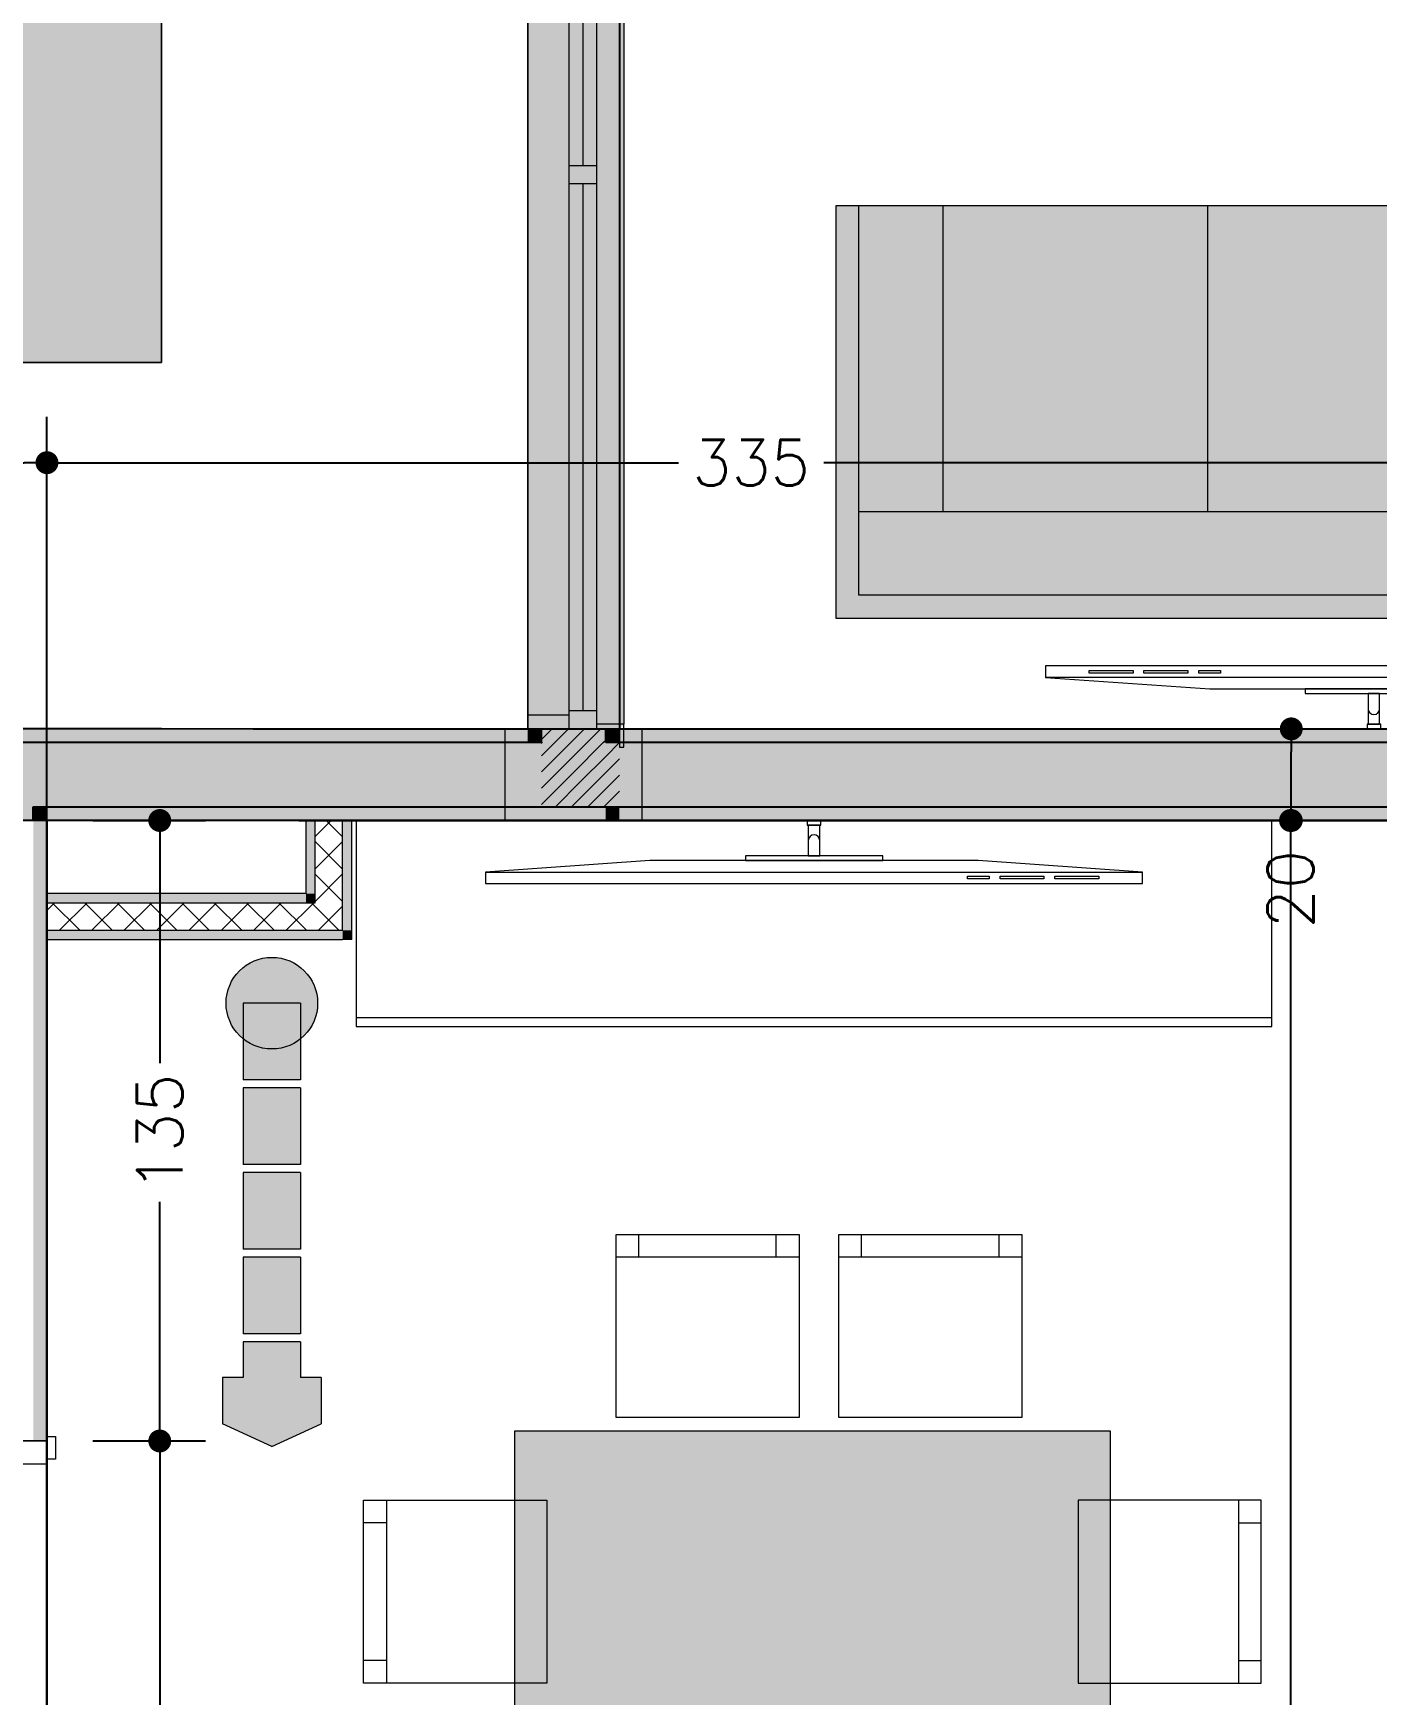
# Model space of a CAD drawing. Header units: metres. Extents: x -1783 to 21505, y -57 to 13660.
# Drawn here: x 11965.8 to 12259.2, y 11150.4 to 11513.1 of the extents above; entities that cross this region are included whole.
import ezdxf

# ---------------------------------------------------------------- set-up
doc = ezdxf.new("R2010")
doc.units = ezdxf.units.M
doc.header["$MEASUREMENT"] = 0
doc.linetypes.add('Dashed', pattern=[0.07, 0.045, -0.025])
for name, color, linetype, lineweight in [('Bombeiro', 1, 'Continuous', 0), ('Concreto moldado in loco_Pilares.IFC Model_Caneta_No__241', 7, 'Continuous', 13), ('Concreto moldado in loco_Pilares.IFC Model_Caneta_No__4', 7, 'Continuous', 20), ('Janelas Archicad_Caneta_No__10', 7, 'Continuous', 5), ('Janelas Archicad_Caneta_No__241', 7, 'Continuous', 13), ('LAJES.EST_Caneta_No__241', 7, 'Continuous', 13), ('MOBILIÁRIO_Caneta_No__96', 252, 'Continuous', 0), ('PAREDE CONSTRUIR_Caneta_No__241', 7, 'Continuous', 13), ('PAREDE CONSTRUIR_Caneta_No__3', 7, 'Continuous', 25), ('PAREDE CONSTRUIR_Caneta_No__83', 84, 'Continuous', 0), ('Portas Archicad_Caneta_No__241', 7, 'Continuous', 13), ('Portas Archicad_Caneta_No__96', 252, 'Continuous', 0), ('TERRENO.ARQ_Caneta_No__241', 7, 'Continuous', 13)]:
    doc.layers.add(name, color=color, linetype=linetype, lineweight=lineweight)
for name, color, linetype in [('colorida chamar atenção', 10, 'Continuous'), ('Concreto moldado in loco_Pilares.IFC Model', 7, 'Continuous'), ('cotas', 7, 'Continuous'), ('COTAS EXECUTIVO.EXEC', 7, 'Continuous'), ('Janelas Archicad', 7, 'Continuous'), ('MOBILIÁRIO', 7, 'Continuous'), ('PAREDE CONSTRUIR', 7, 'Continuous'), ('Portas Archicad', 7, 'Continuous'), ('TERRENO.ARQ', 7, 'Continuous')]:
    doc.layers.add(name, color=color, linetype=linetype)
for name, color, linetype, lineweight, true_color in [('Janelas Archicad_Caneta_No__9', 7, 'Continuous', 5, 0x020202), ('MOBILIÁRIO_Caneta_No__19', 7, 'Continuous', 0, 0xe9e9e9), ('Portas Archicad_Caneta_No__9', 7, 'Continuous', 5, 0x020202)]:
    doc.layers.add(name, color=color, linetype=linetype, lineweight=lineweight, true_color=true_color)
doc.styles.add('R80', font='romans.shx', dxfattribs={"height": 10})
doc.dimstyles.new('1-50', dxfattribs={"dimtxt": 10, "dimasz": 5, "dimexe": 10, "dimexo": 10, "dimgap": 3, "dimtad": 1, "dimdec": 1, "dimrnd": 1, "dimdsep": 46, "dimtxsty": 'R80', "dimblk": 'DOT', "dimcen": 0, "dimclrd": 252, "dimclre": 252, "dimclrt": 252, "dimadec": 0, "dimazin": 0, "dimtfac": 1, "dimtdec": 1, "dimtix": 1, "dimtmove": 2, "dimatfit": 3, "dimldrblk": 'DOT', "dimfxl": 1, "dimtolj": 1, "dimarcsym": 0})
pattern_1 = [(45, (18585.2446, 16071.2687), (-1.76776695, 1.76776695), [])]
pattern_2 = [(45, (18585.2446, 16071.2687), (-3.535534, 3.535534), []), (135, (18585.2446, 16071.2687), (3.535534, 3.535534), [])]

# ---------------------------------------------------------------- blocks, each defined once
blk = doc.blocks.new('_Dot')
at = {"color": 0, "linetype": 'ByBlock', "lineweight": -2}
blk.add_line((-0.5, 0), (-1, 0), dxfattribs=at)
at = {"color": 0, "linetype": 'ByBlock', "const_width": 0.5}
blk.add_lwpolyline([(-0.25, 0, 1), (0.25, 0, 1)], format="xyb", close=True, dxfattribs=at)
blk = doc.blocks.new('*D7141')
at = {"layer": 'COTAS EXECUTIVO.EXEC', "color": 252, "lineweight": -2, "transparency": 16777216}
for p, q in [((12023.84, 11341.25), (13000.52, 11341.25)), ((12990.52, 11336.25), (12990.52, 11272.65)), ((12990.52, 11206.26), (12990.52, 11242.37)), ((12801.34, 11201.26), (13000.52, 11201.26))]:
    blk.add_line(p, q, dxfattribs=at)
at = {"layer": 'COTAS EXECUTIVO.EXEC', "color": 252, "lineweight": -2, "transparency": 16777216, "xscale": 5, "yscale": 5, "zscale": 5}
for p, rotation in [((12990.52, 11341.25), 90), ((12990.52, 11201.26), 270)]:
    blk.add_blockref('_Dot', p, dxfattribs=dict(at, rotation=rotation))
at = {"layer": 'COTAS EXECUTIVO.EXEC', "color": 252, "transparency": 16777216, "insert": (12990.52, 11257.51), "char_height": 10, "attachment_point": 5, "rotation": 90, "style": 'R80'}
blk.add_mtext('\\A1;140', dxfattribs=at)
blk = doc.blocks.new('*D7142')
at = {"layer": 'COTAS EXECUTIVO.EXEC', "color": 252, "lineweight": -2, "transparency": 16777216}
for p, q in [((12013.84, 11361.25), (13000.69, 11361.25)), ((12990.69, 11346.25), (12990.69, 11356.25)), ((12023.84, 11341.25), (13000.69, 11341.25))]:
    blk.add_line(p, q, dxfattribs=at)
at = {"layer": 'COTAS EXECUTIVO.EXEC', "color": 252, "lineweight": -2, "transparency": 16777216, "xscale": 5, "yscale": 5, "zscale": 5}
for p, rotation in [((12990.69, 11361.25), 90), ((12990.69, 11341.25), 270)]:
    blk.add_blockref('_Dot', p, dxfattribs=dict(at, rotation=rotation))
at = {"layer": 'COTAS EXECUTIVO.EXEC', "color": 252, "transparency": 16777216, "insert": (12990.52, 11326.25), "char_height": 10, "attachment_point": 5, "rotation": 90, "style": 'R80'}
blk.add_mtext('\\A1;20', dxfattribs=at)
blk = doc.blocks.new('*D7143')
at = {"layer": 'COTAS EXECUTIVO.EXEC', "color": 252, "lineweight": -2, "transparency": 16777216}
for p, q in [((12826.36, 11841.25), (13000.52, 11841.25)), ((12990.52, 11836.25), (12990.52, 11603.36)), ((12990.52, 11366.25), (12990.52, 11571.65)), ((12013.84, 11361.25), (13000.52, 11361.25))]:
    blk.add_line(p, q, dxfattribs=at)
at = {"layer": 'COTAS EXECUTIVO.EXEC', "color": 252, "lineweight": -2, "transparency": 16777216, "xscale": 5, "yscale": 5, "zscale": 5}
for p, rotation in [((12990.52, 11841.25), 90), ((12990.52, 11361.25), 270)]:
    blk.add_blockref('_Dot', p, dxfattribs=dict(at, rotation=rotation))
at = {"layer": 'COTAS EXECUTIVO.EXEC', "color": 252, "transparency": 16777216, "insert": (12990.52, 11587.5), "char_height": 10, "attachment_point": 5, "rotation": 90, "style": 'R80'}
blk.add_mtext('\\A1;480', dxfattribs=at)
blk = doc.blocks.new('*D7153')
at = {"layer": 'COTAS EXECUTIVO.EXEC', "color": 252, "lineweight": -2, "transparency": 16777216}
for p, q in [((12023.84, 11341.25), (12655.4, 11341.25)), ((12645.4, 11336.25), (12645.4, 11286)), ((12645.4, 11206.26), (12645.4, 11255.71)), ((12781.34, 11201.26), (12635.4, 11201.26))]:
    blk.add_line(p, q, dxfattribs=at)
at = {"layer": 'COTAS EXECUTIVO.EXEC', "color": 252, "lineweight": -2, "transparency": 16777216, "xscale": 5, "yscale": 5, "zscale": 5}
for p, rotation in [((12645.4, 11341.25), 90), ((12645.4, 11201.26), 270)]:
    blk.add_blockref('_Dot', p, dxfattribs=dict(at, rotation=rotation))
at = {"layer": 'COTAS EXECUTIVO.EXEC', "color": 252, "transparency": 16777216, "insert": (12645.4, 11270.85), "char_height": 10, "attachment_point": 5, "rotation": 90, "style": 'R80'}
blk.add_mtext('\\A1;140', dxfattribs=at)
blk = doc.blocks.new('*D7190')
at = {"layer": 'COTAS EXECUTIVO.EXEC', "color": 252, "lineweight": -2, "transparency": 16777216}
for p, q in [((12003.84, 11341.25), (11880.68, 11341.25)), ((11890.68, 11336.25), (11890.68, 11005.6)), ((11890.68, 10671.21), (11890.68, 10974.37)), ((12441.34, 10666.21), (11880.68, 10666.21))]:
    blk.add_line(p, q, dxfattribs=at)
at = {"layer": 'COTAS EXECUTIVO.EXEC', "color": 252, "lineweight": -2, "transparency": 16777216, "xscale": 5, "yscale": 5, "zscale": 5}
for p, rotation in [((11890.68, 11341.25), 90), ((11890.68, 10666.21), 270)]:
    blk.add_blockref('_Dot', p, dxfattribs=dict(at, rotation=rotation))
at = {"layer": 'COTAS EXECUTIVO.EXEC', "color": 252, "transparency": 16777216, "insert": (11890.68, 10989.99), "char_height": 10, "attachment_point": 5, "rotation": 90, "style": 'R80'}
blk.add_mtext('\\A1;675', dxfattribs=at)
blk = doc.blocks.new('*D7191')
at = {"layer": 'COTAS EXECUTIVO.EXEC', "color": 252, "lineweight": -2, "transparency": 16777216}
for p, q in [((11993.84, 11361.25), (11880.85, 11361.25)), ((11890.85, 11346.25), (11890.85, 11356.25)), ((12003.84, 11341.25), (11880.85, 11341.25))]:
    blk.add_line(p, q, dxfattribs=at)
at = {"layer": 'COTAS EXECUTIVO.EXEC', "color": 252, "lineweight": -2, "transparency": 16777216, "xscale": 5, "yscale": 5, "zscale": 5}
for p, rotation in [((11890.85, 11361.25), 90), ((11890.85, 11341.25), 270)]:
    blk.add_blockref('_Dot', p, dxfattribs=dict(at, rotation=rotation))
at = {"layer": 'COTAS EXECUTIVO.EXEC', "color": 252, "transparency": 16777216, "insert": (11890.68, 11326.25), "char_height": 10, "attachment_point": 5, "rotation": 90, "style": 'R80'}
blk.add_mtext('\\A1;20', dxfattribs=at)
blk = doc.blocks.new('*D7192')
at = {"layer": 'COTAS EXECUTIVO.EXEC', "color": 252, "lineweight": -2, "transparency": 16777216}
for p, q in [((12806.36, 11841.25), (11880.68, 11841.25)), ((11890.68, 11836.25), (11890.68, 11603.36)), ((11890.68, 11366.25), (11890.68, 11571.65)), ((11993.84, 11361.25), (11880.68, 11361.25))]:
    blk.add_line(p, q, dxfattribs=at)
at = {"layer": 'COTAS EXECUTIVO.EXEC', "color": 252, "lineweight": -2, "transparency": 16777216, "xscale": 5, "yscale": 5, "zscale": 5}
for p, rotation in [((11890.68, 11841.25), 90), ((11890.68, 11361.25), 270)]:
    blk.add_blockref('_Dot', p, dxfattribs=dict(at, rotation=rotation))
at = {"layer": 'COTAS EXECUTIVO.EXEC', "color": 252, "transparency": 16777216, "insert": (11890.68, 11587.5), "char_height": 10, "attachment_point": 5, "rotation": 90, "style": 'R80'}
blk.add_mtext('\\A1;480', dxfattribs=at)
blk = doc.blocks.new('*D7202')
at = {"layer": 'COTAS EXECUTIVO.EXEC', "color": 252, "lineweight": -2, "transparency": 16777216}
for p, q in [((12023.84, 11341.25), (12250.38, 11341.25)), ((12240.38, 11336.25), (12240.38, 11090.84)), ((12240.38, 10841.21), (12240.38, 11059.13)), ((12598.84, 10836.21), (12230.38, 10836.21))]:
    blk.add_line(p, q, dxfattribs=at)
at = {"layer": 'COTAS EXECUTIVO.EXEC', "color": 252, "lineweight": -2, "transparency": 16777216, "xscale": 5, "yscale": 5, "zscale": 5}
for p, rotation in [((12240.38, 11341.25), 90), ((12240.38, 10836.21), 270)]:
    blk.add_blockref('_Dot', p, dxfattribs=dict(at, rotation=rotation))
at = {"layer": 'COTAS EXECUTIVO.EXEC', "color": 252, "transparency": 16777216, "insert": (12240.38, 11074.99), "char_height": 10, "attachment_point": 5, "rotation": 90, "style": 'R80'}
blk.add_mtext('\\A1;505', dxfattribs=at)
blk = doc.blocks.new('*D7203')
at = {"layer": 'COTAS EXECUTIVO.EXEC', "color": 252, "lineweight": -2, "transparency": 16777216}
for p, q in [((12013.84, 11361.25), (12250.55, 11361.25)), ((12240.55, 11346.25), (12240.55, 11356.25)), ((12023.84, 11341.25), (12250.55, 11341.25))]:
    blk.add_line(p, q, dxfattribs=at)
at = {"layer": 'COTAS EXECUTIVO.EXEC', "color": 252, "lineweight": -2, "transparency": 16777216, "xscale": 5, "yscale": 5, "zscale": 5}
for p, rotation in [((12240.55, 11361.25), 90), ((12240.55, 11341.25), 270)]:
    blk.add_blockref('_Dot', p, dxfattribs=dict(at, rotation=rotation))
at = {"layer": 'COTAS EXECUTIVO.EXEC', "color": 252, "transparency": 16777216, "insert": (12240.38, 11326.25), "char_height": 10, "attachment_point": 5, "rotation": 90, "style": 'R80'}
blk.add_mtext('\\A1;20', dxfattribs=at)
blk = doc.blocks.new('*D7293')
at = {"layer": 'COTAS EXECUTIVO.EXEC', "color": 252, "lineweight": -2, "transparency": 16777216}
for p, q in [((11948.84, 10710.9), (11948.84, 11429.36)), ((11968.84, 10710.9), (11968.84, 11429.36)), ((11953.84, 11419.36), (11963.84, 11419.36))]:
    blk.add_line(p, q, dxfattribs=at)
at = {"layer": 'COTAS EXECUTIVO.EXEC', "color": 252, "lineweight": -2, "transparency": 16777216, "xscale": 5, "yscale": 5, "zscale": 5, "rotation": 180}
blk.add_blockref('_Dot', (11948.84, 11419.36), dxfattribs=at)
at = {"layer": 'COTAS EXECUTIVO.EXEC', "color": 252, "lineweight": -2, "transparency": 16777216, "xscale": 5, "yscale": 5, "zscale": 5}
blk.add_blockref('_Dot', (11968.84, 11419.36), dxfattribs=at)
at = {"layer": 'COTAS EXECUTIVO.EXEC', "color": 252, "transparency": 16777216, "insert": (11931.12, 11419.36), "char_height": 10, "attachment_point": 5, "style": 'R80'}
blk.add_mtext('\\A1;20', dxfattribs=at)
blk = doc.blocks.new('*D7294')
at = {"layer": 'COTAS EXECUTIVO.EXEC', "color": 252, "lineweight": -2, "transparency": 16777216}
for p, q in [((11968.84, 10710.9), (11968.84, 11429.36)), ((12303.84, 11098.73), (12303.84, 11429.36)), ((11973.84, 11419.36), (12106.74, 11419.36)), ((12298.84, 11419.36), (12138.45, 11419.36))]:
    blk.add_line(p, q, dxfattribs=at)
at = {"layer": 'COTAS EXECUTIVO.EXEC', "color": 252, "lineweight": -2, "transparency": 16777216, "xscale": 5, "yscale": 5, "zscale": 5, "rotation": 180}
blk.add_blockref('_Dot', (11968.84, 11419.36), dxfattribs=at)
at = {"layer": 'COTAS EXECUTIVO.EXEC', "color": 252, "lineweight": -2, "transparency": 16777216, "xscale": 5, "yscale": 5, "zscale": 5}
blk.add_blockref('_Dot', (12303.84, 11419.36), dxfattribs=at)
at = {"layer": 'COTAS EXECUTIVO.EXEC', "color": 252, "transparency": 16777216, "insert": (12122.6, 11419.36), "char_height": 10, "attachment_point": 5, "style": 'R80'}
blk.add_mtext('\\A1;335', dxfattribs=at)
blk = doc.blocks.new('*D7470')
at = {"layer": 'COTAS EXECUTIVO.EXEC', "color": 252, "lineweight": -2, "transparency": 16777216}
for p, q in [((11978.84, 11205.8), (12003.47, 11205.8)), ((11993.47, 11200.8), (11993.47, 11021.26)), ((11993.47, 10810.8), (11993.47, 10989.54)), ((11978.84, 10805.8), (12003.47, 10805.8))]:
    blk.add_line(p, q, dxfattribs=at)
at = {"layer": 'COTAS EXECUTIVO.EXEC', "color": 252, "lineweight": -2, "transparency": 16777216, "xscale": 5, "yscale": 5, "zscale": 5}
for p, rotation in [((11993.47, 11205.8), 90), ((11993.47, 10805.8), 270)]:
    blk.add_blockref('_Dot', p, dxfattribs=dict(at, rotation=rotation))
at = {"layer": 'COTAS EXECUTIVO.EXEC', "color": 252, "transparency": 16777216, "insert": (11993.47, 11005.4), "char_height": 10, "attachment_point": 5, "rotation": 90, "style": 'R80'}
blk.add_mtext('\\A1;400', dxfattribs=at)
blk = doc.blocks.new('*D7471')
at = {"layer": 'COTAS EXECUTIVO.EXEC', "color": 252, "lineweight": -2, "transparency": 16777216}
for p, q in [((11978.84, 11341.25), (12003.47, 11341.25)), ((11993.47, 11336.25), (11993.47, 11288.27)), ((11993.47, 11210.8), (11993.47, 11257.98)), ((11978.84, 11205.8), (12003.47, 11205.8))]:
    blk.add_line(p, q, dxfattribs=at)
at = {"layer": 'COTAS EXECUTIVO.EXEC', "color": 252, "lineweight": -2, "transparency": 16777216, "xscale": 5, "yscale": 5, "zscale": 5}
for p, rotation in [((11993.47, 11341.25), 90), ((11993.47, 11205.8), 270)]:
    blk.add_blockref('_Dot', p, dxfattribs=dict(at, rotation=rotation))
at = {"layer": 'COTAS EXECUTIVO.EXEC', "color": 252, "transparency": 16777216, "insert": (11993.47, 11273.13), "char_height": 10, "attachment_point": 5, "rotation": 90, "style": 'R80'}
blk.add_mtext('\\A1;135', dxfattribs=at)
blk = doc.blocks.new('Sliding Door 26_3')
at = {"layer": 'Portas Archicad_Caneta_No__241', "color": 7, "linetype": 'Continuous', "lineweight": 13}
for p, q in [((2, -0.03), (2, -0.17)), ((2, -0.03), (2, -0.17)), ((2, -0.17), (2, -0.2)), ((2, -0.17), (2, -0.2)), ((2, -0.2), (2.01, -0.2)), ((2, -0.2), (2.01, -0.2))]:
    blk.add_line(p, q, dxfattribs=at)
at = {"layer": 'Portas Archicad_Caneta_No__9', "color": 18, "linetype": 'Continuous', "lineweight": 5, "true_color": 0x020202}
for p, q in [((1.95, 0), (1.95, -0.2)), ((2, -0.2), (2, 0)), ((1.95, -0.2), (2, -0.2)), ((1.96, -0.2), (2.01, -0.2)), ((1.96, -0.219), (1.96, -0.2)), ((2.01, -0.2), (2.01, -0.219)), ((2.01, -0.219), (1.96, -0.219))]:
    blk.add_line(p, q, dxfattribs=at)
at = {"layer": 'Portas Archicad_Caneta_No__96', "color": 252, "linetype": 'Continuous', "lineweight": 0}
blk.add_line((-2, -0.2), (2, -0.2), dxfattribs=at)
blk = doc.blocks.new('Horizontal Multi-Sash Window 26_6')
at = {"layer": 'Janelas Archicad', "linetype": 'Continuous', "lineweight": 0, "true_color": 0xffffff}
for points in [[(-2.4, 0), (2.4, 0), (2.4, 0.05), (2.39, 0.06), (-2.39, 0.06), (-2.4, 0.05)], [(0.02, 0), (0.02, -0.06), (1.17, -0.06), (1.17, 0)], [(1.19, -0.06), (1.19, 0), (1.17, 0), (1.17, -0.06)], [(1.19, 0), (1.19, -0.06), (1.21, -0.06), (1.21, 0)], [(1.21, 0), (1.21, -0.06), (2.36, -0.06), (2.36, 0)], [(2.4, -0.06), (2.4, 0), (2.36, 0), (2.36, -0.06)]]:
    blk.add_hatch(color=7, dxfattribs=at).paths.add_polyline_path(points)
at = {"layer": 'Janelas Archicad_Caneta_No__10', "color": 7, "linetype": 'Continuous', "lineweight": 5}
for p, q in [((2.44, 0.06), (2.39, 0.06)), ((2.39, 0.06), (2.39, 0.05)), ((2.4, 0.05), (2.39, 0.05)), ((2.39, 0.05), (2.39, 0)), ((2.39, 0.05), (2.44, 0.05)), ((2.4, 0), (2.4, 0.05)), ((2.44, 0.05), (2.44, 0.06)), ((2.39, 0), (2.4, 0))]:
    blk.add_line(p, q, dxfattribs=at)
at = {"layer": 'Janelas Archicad_Caneta_No__241', "color": 7, "linetype": 'Continuous', "lineweight": 13}
for p, q in [((2.4, 0.02), (2.4, 0.05)), ((2.4, 0.05), (2.44, 0.05)), ((2.4, 0), (2.4, 0.02)), ((2.4, -0.06), (2.4, 0)), ((2.37, -0.06), (2.37, -0.15)), ((2.4, -0.15), (2.37, -0.15))]:
    blk.add_line(p, q, dxfattribs=at)
at = {"layer": 'Janelas Archicad_Caneta_No__9', "color": 18, "linetype": 'Dashed', "lineweight": 5, "true_color": 0x020202}
blk.add_line((-2.4, 0.05), (2.4, 0.05), dxfattribs=at)
at = {"layer": 'Janelas Archicad_Caneta_No__9', "color": 18, "linetype": 'Continuous', "lineweight": 5, "true_color": 0x020202}
for p, q in [((-2.39, 0.06), (2.39, 0.06)), ((0.02, 0), (1.17, 0)), ((1.17, -0.06), (1.17, 0)), ((1.17, 0), (1.19, 0)), ((1.19, 0), (1.21, 0)), ((1.21, 0), (1.21, -0.06)), ((1.21, 0), (2.36, 0)), ((2.36, -0.06), (2.36, 0)), ((2.36, 0), (2.4, 0)), ((0.02, -0.03), (1.17, -0.03)), ((1.21, -0.03), (2.36, -0.03)), ((1.17, -0.06), (0.02, -0.06)), ((1.19, -0.06), (1.17, -0.06)), ((1.21, -0.06), (1.19, -0.06)), ((2.36, -0.06), (1.21, -0.06)), ((2.4, -0.06), (2.36, -0.06)), ((-2.37, -0.15), (2.37, -0.15))]:
    blk.add_line(p, q, dxfattribs=at)
blk = doc.blocks.new('Sideboard 26[23]_6', base_point=(-65.489, -47.7502))
at = {"layer": 'MOBILIÁRIO_Caneta_No__96', "color": 252, "linetype": 'Continuous', "lineweight": 0}
blk.add_line((-65.489, -47.7302), (-63.489, -47.7302), dxfattribs=at)
at = {"layer": 'MOBILIÁRIO_Caneta_No__96', "color": 252, "linetype": 'Continuous', "lineweight": 0, "flags": 128}
blk.add_lwpolyline([(-65.489, -47.7502), (-63.489, -47.7502), (-63.489, -47.3002), (-65.489, -47.3002)], close=True, dxfattribs=at)
blk = doc.blocks.new('Chair 02 26[31]_6', base_point=(-63.9125, -48.7837))
at = {"layer": 'MOBILIÁRIO_Caneta_No__96', "color": 252, "linetype": 'Continuous', "lineweight": 13}
for p, q in [((-63.5625, -48.7837), (-63.5625, -49.1837)), ((-63.5625, -48.8337), (-63.5125, -48.8337)), ((-63.5625, -49.1337), (-63.5125, -49.1337))]:
    blk.add_line(p, q, dxfattribs=at)
at = {"layer": 'MOBILIÁRIO_Caneta_No__96', "color": 252, "linetype": 'Continuous', "lineweight": 13, "flags": 128}
blk.add_lwpolyline([(-63.9125, -48.7837), (-63.9125, -49.1837), (-63.5125, -49.1837), (-63.5125, -48.7837)], close=True, dxfattribs=at)
blk = doc.blocks.new('Chair 02 26[37]_6', base_point=(-65.0727, -48.7837))
at = {"layer": 'MOBILIÁRIO_Caneta_No__96', "color": 252, "linetype": 'Continuous', "lineweight": 13}
for p, q in [((-65.4227, -48.7837), (-65.4227, -49.1837)), ((-65.4227, -48.8337), (-65.4727, -48.8337)), ((-65.4227, -49.1337), (-65.4727, -49.1337))]:
    blk.add_line(p, q, dxfattribs=at)
at = {"layer": 'MOBILIÁRIO_Caneta_No__96', "color": 252, "linetype": 'Continuous', "lineweight": 13, "flags": 128}
blk.add_lwpolyline([(-65.0727, -48.7837), (-65.0727, -49.1837), (-65.4727, -49.1837), (-65.4727, -48.7837)], close=True, dxfattribs=at)
blk = doc.blocks.new('Chair 02 26[38]_6', base_point=(-64.5214, -48.6037))
at = {"layer": 'MOBILIÁRIO_Caneta_No__96', "color": 252, "linetype": 'Continuous', "lineweight": 13}
for p, q in [((-64.8714, -48.2537), (-64.8714, -48.2037)), ((-64.5714, -48.2537), (-64.5714, -48.2037)), ((-64.5214, -48.2537), (-64.9214, -48.2537))]:
    blk.add_line(p, q, dxfattribs=at)
at = {"layer": 'MOBILIÁRIO_Caneta_No__96', "color": 252, "linetype": 'Continuous', "lineweight": 13, "flags": 128}
blk.add_lwpolyline([(-64.5214, -48.6037), (-64.9214, -48.6037), (-64.9214, -48.2037), (-64.5214, -48.2037)], close=True, dxfattribs=at)
blk = doc.blocks.new('Chair 02 26[39]_6', base_point=(-64.0351, -48.6037))
at = {"layer": 'MOBILIÁRIO_Caneta_No__96', "color": 252, "linetype": 'Continuous', "lineweight": 13}
for p, q in [((-64.3851, -48.2537), (-64.3851, -48.2037)), ((-64.0851, -48.2537), (-64.0851, -48.2037)), ((-64.0351, -48.2537), (-64.4351, -48.2537))]:
    blk.add_line(p, q, dxfattribs=at)
at = {"layer": 'MOBILIÁRIO_Caneta_No__96', "color": 252, "linetype": 'Continuous', "lineweight": 13, "flags": 128}
blk.add_lwpolyline([(-64.0351, -48.6037), (-64.4351, -48.6037), (-64.4351, -48.2037), (-64.0351, -48.2037)], close=True, dxfattribs=at)
blk = doc.blocks.new('Flat Panel TV 26[68]_6', base_point=(-62.5493, -46.9627))
at = {"layer": 'MOBILIÁRIO_Caneta_No__96', "color": 252, "linetype": 'Continuous', "lineweight": 0}
for p, q in [((-62.5493, -46.9877), (-63.9838, -46.9877)), ((-63.8881, -46.9727), (-63.7925, -46.9727)), ((-63.8881, -46.9789), (-63.8881, -46.9727)), ((-63.7925, -46.9789), (-63.8881, -46.9789)), ((-63.7925, -46.9727), (-63.7925, -46.9789)), ((-63.7686, -46.9727), (-63.673, -46.9727)), ((-63.7686, -46.9789), (-63.7686, -46.9727)), ((-63.673, -46.9789), (-63.7686, -46.9789)), ((-63.673, -46.9727), (-63.673, -46.9789)), ((-63.6491, -46.9727), (-63.6012, -46.9727)), ((-63.6491, -46.9789), (-63.6491, -46.9727)), ((-63.6012, -46.9789), (-63.6491, -46.9789)), ((-63.6012, -46.9727), (-63.6012, -46.9789))]:
    blk.add_line(p, q, dxfattribs=at)
at = {"layer": 'MOBILIÁRIO_Caneta_No__96', "color": 252, "linetype": 'Continuous', "lineweight": 0, "flags": 128}
for points in [[(-62.5493, -46.9627), (-63.9838, -46.9627), (-63.9838, -46.9877), (-63.6251, -47.0127), (-62.9079, -47.0127), (-62.5493, -46.9877)], [(-63.1165, -47.0127), (-63.4165, -47.0127), (-63.4165, -47.0227), (-63.1165, -47.0227)], [(-63.254, -47.0227), (-63.279, -47.0227), (-63.279, -47.0902), (-63.254, -47.0902)], [(-63.2515, -47.0902), (-63.2815, -47.0902), (-63.2815, -47.1002), (-63.2515, -47.1002)]]:
    blk.add_lwpolyline(points, close=True, dxfattribs=at)
at = {"layer": 'MOBILIÁRIO_Caneta_No__96', "color": 252, "linetype": 'Continuous', "lineweight": 0}
blk.add_arc((-63.2665, -47.0564), 0.0125, 179.9983, 359.9983, dxfattribs=at)
blk = doc.blocks.new('Dining Table Rectangle 24[89]_6', base_point=(-64.4926, -50.1323))
at = {"layer": 'MOBILIÁRIO_Caneta_No__19', "linetype": 'Continuous', "lineweight": 0, "true_color": 0xe9e9e9}
blk.add_hatch(color=254, dxfattribs=at).paths.add_polyline_path([(-65.1426, -51.6323), (-63.8426, -51.6323), (-63.8426, -48.6323), (-65.1426, -48.6323)])
at = {"layer": 'MOBILIÁRIO_Caneta_No__96', "color": 252, "linetype": 'Continuous', "lineweight": 0, "flags": 128}
blk.add_lwpolyline([(-65.1426, -51.6323), (-65.1426, -48.6323), (-63.8426, -48.6323), (-63.8426, -51.6323)], close=True, dxfattribs=at)
blk = doc.blocks.new('Sofa 04 12[92]_6', base_point=(-62.2412, -45.9583))
at = {"layer": 'MOBILIÁRIO_Caneta_No__19', "linetype": 'Continuous', "lineweight": 0, "true_color": 0xe9e9e9}
blk.add_hatch(color=254, dxfattribs=at).paths.add_polyline_path([(-62.2412, -45.9583), (-64.4412, -45.9583), (-64.4412, -46.8583), (-62.2412, -46.8583)])
at = {"layer": 'MOBILIÁRIO_Caneta_No__96', "color": 252, "linetype": 'Continuous', "lineweight": 0}
for p, q in [((-62.2412, -45.9583), (-64.4412, -45.9583)), ((-64.4412, -45.9583), (-64.4412, -46.8583)), ((-64.3912, -46.8083), (-64.3912, -45.9583)), ((-64.2079, -45.9583), (-64.2079, -46.6264)), ((-63.6301, -45.9583), (-63.6301, -46.6264)), ((-63.0523, -45.9583), (-63.0523, -46.6264)), ((-62.4745, -45.9583), (-62.4745, -46.6264)), ((-62.2912, -45.9583), (-62.2912, -46.8083)), ((-62.2412, -46.8583), (-62.2412, -45.9583)), ((-62.2912, -46.6264), (-64.3912, -46.6264)), ((-62.2912, -46.8083), (-64.3912, -46.8083)), ((-64.4412, -46.8583), (-62.2412, -46.8583))]:
    blk.add_line(p, q, dxfattribs=at)
blk = doc.blocks.new('Flat Panel TV 26[94]_6', base_point=(-65.2063, -47.4377))
at = {"layer": 'MOBILIÁRIO_Caneta_No__96', "color": 252, "linetype": 'Continuous', "lineweight": 0}
for p, q in [((-65.2063, -47.4127), (-63.7718, -47.4127)), ((-64.1543, -47.4277), (-64.1543, -47.4214)), ((-64.1543, -47.4214), (-64.1065, -47.4214)), ((-64.1065, -47.4277), (-64.1543, -47.4277)), ((-64.1065, -47.4214), (-64.1065, -47.4277)), ((-64.0826, -47.4277), (-64.0826, -47.4214)), ((-64.0826, -47.4214), (-63.987, -47.4214)), ((-63.987, -47.4277), (-64.0826, -47.4277)), ((-63.987, -47.4214), (-63.987, -47.4277)), ((-63.963, -47.4277), (-63.963, -47.4214)), ((-63.963, -47.4214), (-63.8674, -47.4215)), ((-63.8674, -47.4277), (-63.963, -47.4277)), ((-63.8674, -47.4215), (-63.8674, -47.4277))]:
    blk.add_line(p, q, dxfattribs=at)
at = {"layer": 'MOBILIÁRIO_Caneta_No__96', "color": 252, "linetype": 'Continuous', "lineweight": 0, "flags": 128}
for points in [[(-64.504, -47.3102), (-64.474, -47.3102), (-64.474, -47.3002), (-64.504, -47.3002)], [(-64.5015, -47.3777), (-64.4765, -47.3777), (-64.4765, -47.3102), (-64.5015, -47.3102)], [(-65.2063, -47.4377), (-63.7718, -47.4377), (-63.7718, -47.4127), (-64.1304, -47.3877), (-64.8477, -47.3877), (-65.2063, -47.4127)], [(-64.639, -47.3877), (-64.339, -47.3877), (-64.339, -47.3777), (-64.639, -47.3777)]]:
    blk.add_lwpolyline(points, close=True, dxfattribs=at)
at = {"layer": 'MOBILIÁRIO_Caneta_No__96', "color": 252, "linetype": 'Continuous', "lineweight": 0}
blk.add_arc((-64.489, -47.3439), 0.0125, 359.9983, 179.9983, dxfattribs=at)

msp = doc.modelspace()

# ---------------------------------------------------------------- hatches: boundary and pattern name
at = {"layer": 'Bombeiro'}
h = msp.add_hatch(color=256, dxfattribs=at)
h.dxf.hatch_style = 1
h.paths.add_polyline_path([(12017.952, 11311.375, 1), (12017.952, 11291.375, 1)])
h = msp.add_hatch(color=256, dxfattribs=at)
h.paths.add_polyline_path([(12011.687, 11227.464), (12011.687, 11219.655), (12007.18, 11219.655), (12007.18, 11209.576), (12017.952, 11204.587), (12028.725, 11209.576), (12028.725, 11219.655), (12024.218, 11219.655), (12024.218, 11227.464)])
h.paths.add_polyline_path([(12024.218, 11245.942), (12011.687, 11245.942), (12011.687, 11229.224), (12024.218, 11229.224)])
h.paths.add_polyline_path([(12011.687, 11264.419), (12011.687, 11247.702), (12024.218, 11247.702), (12024.218, 11264.419)])
h.paths.add_polyline_path([(12011.687, 11266.179), (12024.218, 11266.179), (12024.218, 11282.897), (12011.687, 11282.897)])
h.paths.add_polyline_path([(12011.687, 11284.657), (12024.218, 11284.657), (12024.218, 11301.375), (12011.687, 11301.375)])
at = {"layer": 'colorida chamar atenção'}
h = msp.add_hatch(color=256, dxfattribs=at)
h.dxf.hatch_style = 1
h.paths.add_polyline_path([(12076.844, 11361.251), (12076.844, 11358.251), (12090.844, 11358.251), (12090.844, 11361.251), (12088.844, 11361.251), (12082.844, 11361.251)])
h = msp.add_hatch(color=256, dxfattribs=at)
h.dxf.hatch_style = 1
h.paths.add_polyline_path([(11951.841, 11344.251), (11965.841, 11344.251), (11965.841, 11358.251), (11951.841, 11358.251)])
h = msp.add_hatch(color=256, dxfattribs=at)
h.dxf.hatch_style = 1
h.paths.add_polyline_path([(12076.844, 11358.251), (11965.841, 11358.251), (11965.841, 11344.251), (12076.844, 11344.251)])
h = msp.add_hatch(color=256, dxfattribs=at)
h.dxf.hatch_style = 1
h.paths.add_polyline_path([(12076.844, 11358.251), (12076.844, 11344.251), (12090.844, 11344.251)])
h = msp.add_hatch(color=256, dxfattribs=at)
h.dxf.hatch_style = 1
h.paths.add_polyline_path([(12090.844, 11358.251), (12076.844, 11358.251), (12090.844, 11344.251)])
h = msp.add_hatch(color=256, dxfattribs=at)
h.dxf.hatch_style = 1
h.paths.add_polyline_path([(12093.844, 11344.251), (12093.844, 11358.251), (12090.844, 11358.251), (12090.844, 11344.251)])
h = msp.add_hatch(color=256, dxfattribs=at)
h.dxf.hatch_style = 1
h.paths.add_polyline_path([(12093.844, 11358.251), (12093.844, 11344.251), (12366.341, 11344.251), (12366.341, 11346.251), (12366.341, 11352.251), (12366.341, 11358.251)])
h = msp.add_hatch(color=256, dxfattribs=at)
h.dxf.hatch_style = 1
h.paths.add_polyline_path([(11951.841, 11341.251), (11965.841, 11341.251), (11965.841, 11344.251), (11951.841, 11344.251)])
at = {"layer": 'Concreto moldado in loco_Pilares.IFC Model', "linetype": 'Continuous', "lineweight": 0, "true_color": 0x000000}
msp.add_hatch(color=18, dxfattribs=at).paths.add_polyline_path([(12068.845, 11361.249), (12068.845, 11341.249), (12098.845, 11341.249), (12098.845, 11361.249)])
at = {"layer": 'cotas'}
h = msp.add_hatch(color=7, dxfattribs=at)
h.dxf.hatch_style = 1
h.paths.add_polyline_path([(21504.961, 13659.963), (10304.961, 13659.963), (10304.961, 5739.963), (21504.961, 5739.963)])
h.paths.add_polyline_path([(10571.627, 13593.296), (21371.627, 13593.296), (21371.627, 5806.63), (10571.627, 5806.63)], flags=16)
at = {"layer": 'PAREDE CONSTRUIR', "linetype": 'Continuous', "lineweight": 0, "true_color": 0xffffff}
for points in [[(12073.844, 11364.251), (12082.844, 11364.251), (12082.844, 11838.251), (12073.844, 11838.251)], [(12073.844, 11364.251), (12073.844, 11361.251), (12076.844, 11361.251), (12082.844, 11361.251), (12082.844, 11364.251)], [(12073.844, 11361.251), (11933.841, 11361.251), (11933.841, 11358.251), (12073.844, 11358.251)], [(12076.844, 11361.251), (12073.844, 11361.251), (12076.844, 11358.251)], [(12073.844, 11361.251), (12073.844, 11358.251), (12076.844, 11358.251)], [(12093.844, 11358.251), (12093.844, 11361.251), (12090.844, 11361.251), (12090.844, 11358.251)], [(12093.844, 11358.251), (12366.341, 11358.251), (12366.341, 11361.251), (12093.844, 11361.251)], [(11965.841, 11341.251), (11968.841, 11341.251), (11968.841, 11344.251), (11965.841, 11344.251)], [(11968.841, 11341.251), (12090.844, 11341.251), (12090.844, 11344.251), (11968.841, 11344.251)], [(12090.844, 11344.251), (12090.844, 11341.251), (12093.844, 11341.251)], [(12093.844, 11344.251), (12090.844, 11344.251), (12093.844, 11341.251)], [(12093.844, 11341.251), (12366.341, 11341.251), (12366.341, 11344.251), (12093.844, 11344.251)], [(11965.841, 11341.251), (11965.841, 11205.802), (11968.841, 11205.802), (11968.841, 11341.251)], [(12027.385, 11325.303), (12027.385, 11341.251), (12025.385, 11341.251), (12025.385, 11325.303)], [(12035.385, 11317.303), (12035.385, 11341.251), (12033.385, 11341.251), (12033.385, 11317.303)], [(12025.385, 11325.303), (11968.841, 11325.303), (11968.841, 11323.303), (12025.385, 11323.303)], [(12025.385, 11323.303), (12027.385, 11323.303), (12025.385, 11325.303)], [(12025.385, 11325.303), (12027.385, 11323.303), (12027.385, 11325.303)], [(12033.385, 11317.303), (11968.841, 11317.303), (11968.841, 11315.303), (12033.385, 11315.303)], [(12033.385, 11317.303), (12033.385, 11315.303), (12035.385, 11315.303)], [(12033.385, 11317.303), (12035.385, 11315.303), (12035.385, 11317.303)]]:
    msp.add_hatch(color=7, dxfattribs=at).paths.add_polyline_path(points)
at = {"layer": 'PAREDE CONSTRUIR', "linetype": 'Continuous', "lineweight": 0, "true_color": 0x000000}
h = msp.add_hatch(dxfattribs=at)
h.set_pattern_fill('COMMON_BRICK_0006', color=18, scale=100, style=0, pattern_type=2)
h.set_pattern_definition(pattern_1)
h.paths.add_polyline_path([(12076.844, 11361.251), (12076.844, 11358.251), (12090.844, 11358.251), (12090.844, 11361.251), (12088.844, 11361.251), (12082.844, 11361.251)])
h = msp.add_hatch(dxfattribs=at)
h.set_pattern_fill('COMMON_BRICK_0006', color=18, scale=100, style=0, pattern_type=2)
h.set_pattern_definition(pattern_1)
h.paths.add_polyline_path([(12076.844, 11358.251), (12076.844, 11344.251), (12090.844, 11344.251)])
h = msp.add_hatch(dxfattribs=at)
h.set_pattern_fill('COMMON_BRICK_0006', color=18, scale=100, style=0, pattern_type=2)
h.set_pattern_definition(pattern_1)
h.paths.add_polyline_path([(12090.844, 11358.251), (12076.844, 11358.251), (12090.844, 11344.251)])
h = msp.add_hatch(dxfattribs=at)
h.set_pattern_fill('COMMON_BRICK_0006', color=18, scale=100, style=0, pattern_type=2)
h.set_pattern_definition(pattern_1)
h.paths.add_polyline_path([(12093.844, 11344.251), (12093.844, 11358.251), (12090.844, 11358.251), (12090.844, 11344.251)])
at = {"layer": 'PAREDE CONSTRUIR_Caneta_No__83', "linetype": 'Continuous', "lineweight": 0}
h = msp.add_hatch(dxfattribs=at)
h.set_pattern_fill('PLACOMUR_0006', color=84, scale=100, style=0, pattern_type=2)
h.set_pattern_definition(pattern_2)
h.paths.add_polyline_path([(12033.385, 11323.303), (12033.385, 11341.251), (12027.385, 11341.251), (12027.385, 11323.303)])
h = msp.add_hatch(dxfattribs=at)
h.set_pattern_fill('PLACOMUR_0006', color=84, scale=100, style=0, pattern_type=2)
h.set_pattern_definition(pattern_2)
h.paths.add_polyline_path([(12027.385, 11323.303), (11968.841, 11323.303), (11968.841, 11317.303), (12027.385, 11317.303)])
h = msp.add_hatch(dxfattribs=at)
h.set_pattern_fill('PLACOMUR_0006', color=84, scale=100, style=0, pattern_type=2)
h.set_pattern_definition(pattern_2)
h.paths.add_polyline_path([(12027.385, 11317.303), (12033.385, 11317.303), (12027.385, 11323.303)])
h = msp.add_hatch(dxfattribs=at)
h.set_pattern_fill('PLACOMUR_0006', color=84, scale=100, style=0, pattern_type=2)
h.set_pattern_definition(pattern_2)
h.paths.add_polyline_path([(12027.385, 11323.303), (12033.385, 11317.303), (12033.385, 11323.303)])
at = {"layer": 'TERRENO.ARQ', "linetype": 'Continuous', "lineweight": 0, "true_color": 0xc5d9be}
msp.add_hatch(color=9, dxfattribs=at).paths.add_polyline_path([(11703.841, 11531.251), (11703.841, 9891.212), (11703.841, 9561.112, 0.4142136), (11903.841, 9361.112), (12933.841, 9361.112), (12933.841, 9961.212), (11853.841, 9961.212), (11853.841, 11441.251), (11993.844, 11441.251), (11993.844, 11761.251), (11933.841, 11761.251, 0.4142136)])

# ---------------------------------------------------------------- linework, layer by layer
at = {"layer": 'Bombeiro'}
for p, q in [((12011.687, 11301.375), (12011.687, 11284.657)), ((12024.218, 11301.375), (12011.687, 11301.375)), ((12024.218, 11301.375), (12024.218, 11284.657)), ((12024.218, 11284.657), (12011.687, 11284.657)), ((12011.687, 11282.897), (12011.687, 11266.179)), ((12024.218, 11282.897), (12011.687, 11282.897)), ((12024.218, 11282.897), (12024.218, 11266.179)), ((12024.218, 11266.179), (12011.687, 11266.179)), ((12011.687, 11264.419), (12011.687, 11247.702)), ((12024.218, 11264.419), (12011.687, 11264.419)), ((12024.218, 11264.419), (12024.218, 11247.702)), ((12024.218, 11247.702), (12011.687, 11247.702)), ((12011.687, 11245.942), (12011.687, 11229.224)), ((12024.218, 11245.942), (12011.687, 11245.942)), ((12024.218, 11245.942), (12024.218, 11229.224)), ((12024.218, 11229.224), (12011.687, 11229.224)), ((12011.687, 11227.464), (12011.687, 11219.655)), ((12024.218, 11227.464), (12011.687, 11227.464)), ((12024.218, 11227.464), (12024.218, 11219.655)), ((12011.687, 11219.655), (12007.18, 11219.655)), ((12007.18, 11219.655), (12007.18, 11209.576)), ((12028.725, 11219.655), (12024.218, 11219.655)), ((12028.725, 11219.655), (12028.725, 11209.576)), ((12017.952, 11204.587), (12007.18, 11209.576)), ((12017.952, 11204.587), (12028.725, 11209.576))]:
    msp.add_line(p, q, dxfattribs=at)
msp.add_circle((12017.952, 11301.375), 10, dxfattribs=at)
at = {"layer": 'Concreto moldado in loco_Pilares.IFC Model_Caneta_No__241', "color": 7, "linetype": 'Continuous', "lineweight": 13, "flags": 128}
msp.add_lwpolyline([(12068.845, 11361.249), (12068.845, 11341.249), (12098.845, 11341.249), (12098.845, 11361.249)], close=True, dxfattribs=at)
at = {"layer": 'Concreto moldado in loco_Pilares.IFC Model_Caneta_No__4', "color": 7, "linetype": 'Continuous', "lineweight": 20, "flags": 128}
msp.add_lwpolyline([(12068.845, 11361.249), (12068.845, 11341.249), (12098.845, 11341.249), (12098.845, 11361.249)], close=True, dxfattribs=at)
at = {"layer": 'COTAS EXECUTIVO.EXEC', "flags": 128}
for points in [[(12933.841, 11841.251), (12093.844, 11841.251), (12093.844, 11361.251), (12933.841, 11361.251)], [(12303.841, 11341.251), (11968.841, 11341.251), (11968.841, 10666.212), (12303.841, 10666.212)]]:
    msp.add_lwpolyline(points, close=True, dxfattribs=at)
at = {"layer": 'LAJES.EST_Caneta_No__241', "color": 7, "linetype": 'Continuous', "lineweight": 13, "flags": 128}
for points in [[(13693.611, 10041.212), (12933.841, 10041.212), (11933.841, 10041.212), (11933.841, 11361.251), (12073.844, 11361.251), (12073.844, 11441.251), (12073.844, 11841.251), (11993.844, 11841.251)], [(12073.844, 11841.251), (12073.844, 11361.251)], [(12073.844, 11841.251), (12073.844, 11361.251)], [(12073.844, 11841.251), (12073.844, 11361.251)], [(11993.844, 11761.251), (11993.844, 11441.251), (11933.841, 11441.251)], [(12073.844, 11361.251), (11933.841, 11361.251), (11933.841, 10041.212), (12933.841, 10041.212), (14183.841, 10041.212), (14183.841, 10411.212)], [(12073.844, 11361.251), (11933.841, 11361.251), (11933.841, 10041.212), (12933.841, 10041.212), (14183.841, 10041.212), (14183.841, 10411.212)], [(12073.844, 11361.251), (11933.841, 11361.251), (11933.841, 10041.212), (12933.841, 10041.212), (14183.841, 10041.212), (14183.841, 10411.212)]]:
    msp.add_lwpolyline(points, dxfattribs=at)
at = {"layer": 'PAREDE CONSTRUIR_Caneta_No__241', "color": 7, "linetype": 'Continuous', "lineweight": 13}
for p, q in [((12082.844, 11364.251), (12073.844, 11364.251)), ((12073.844, 11361.251), (12073.844, 11364.251)), ((12082.844, 11361.251), (12082.844, 11364.251)), ((12082.844, 11361.251), (12088.844, 11361.251)), ((12088.844, 11361.251), (12090.844, 11361.251)), ((12090.844, 11361.251), (12093.844, 11361.251)), ((12093.844, 11361.251), (12093.844, 11357.251)), ((12027.385, 11325.303), (12027.385, 11341.251)), ((12033.385, 11323.303), (12033.385, 11341.251)), ((12027.385, 11323.303), (12027.385, 11325.303)), ((11968.841, 11323.303), (12025.385, 11323.303)), ((12025.385, 11323.303), (12027.385, 11323.303)), ((12025.385, 11323.303), (12027.385, 11323.303)), ((12033.385, 11317.303), (12033.385, 11323.303)), ((11968.841, 11317.303), (12027.385, 11317.303)), ((12027.385, 11317.303), (12033.385, 11317.303)), ((12027.385, 11317.303), (12033.385, 11317.303)), ((11951.841, 11205.802), (11965.841, 11205.802)), ((11965.841, 11205.802), (11968.841, 11205.802)), ((11968.841, 11205.802), (11968.841, 11206.802))]:
    msp.add_line(p, q, dxfattribs=at)
at = {"layer": 'PAREDE CONSTRUIR_Caneta_No__241', "color": 7, "linetype": 'Continuous', "lineweight": 13, "flags": 128}
for points in [[(12073.844, 11361.251), (11933.841, 11361.251)], [(12366.341, 11361.251), (12093.844, 11361.251)], [(11968.841, 11205.802), (11968.841, 11341.251)], [(11968.841, 11341.251), (12093.844, 11341.251)], [(12025.385, 11341.251), (12025.385, 11325.303)], [(12027.385, 11341.251), (12025.385, 11341.251)], [(12033.385, 11341.251), (12027.385, 11341.251)], [(12035.385, 11341.251), (12033.385, 11341.251)], [(12035.385, 11315.303), (12035.385, 11341.251)], [(12093.844, 11341.251), (12366.341, 11341.251)], [(12025.385, 11325.303), (11968.841, 11325.303)], [(11968.841, 11323.303), (11968.841, 11325.303)], [(11968.841, 11317.303), (11968.841, 11323.303)], [(11968.841, 11315.303), (11968.841, 11317.303)], [(11968.841, 11315.303), (12033.385, 11315.303)], [(12035.385, 11315.303), (12033.385, 11315.303)]]:
    msp.add_lwpolyline(points, dxfattribs=at)
at = {"layer": 'PAREDE CONSTRUIR_Caneta_No__3', "color": 7, "linetype": 'Continuous', "lineweight": 25}
for p, q in [((12076.844, 11358.251), (12076.844, 11361.251)), ((12076.844, 11358.251), (12076.844, 11361.251)), ((12076.844, 11361.251), (12082.844, 11361.251)), ((12090.844, 11358.251), (12090.844, 11361.251)), ((11965.841, 11358.251), (11951.841, 11358.251)), ((12076.844, 11358.251), (11965.841, 11358.251)), ((12093.844, 11358.251), (12090.844, 11358.251)), ((12093.844, 11358.251), (12090.844, 11358.251)), ((12366.341, 11358.251), (12093.844, 11358.251)), ((11965.841, 11341.251), (11965.841, 11344.251)), ((11965.841, 11341.251), (11965.841, 11344.251)), ((11965.841, 11344.251), (12076.844, 11344.251)), ((12076.844, 11344.251), (12090.844, 11344.251)), ((12090.844, 11344.251), (12093.844, 11344.251)), ((12090.844, 11344.251), (12093.844, 11344.251)), ((12093.844, 11344.251), (12366.341, 11344.251))]:
    msp.add_line(p, q, dxfattribs=at)
msp.add_point((12076.844, 11358.251), dxfattribs=at)
at = {"layer": 'TERRENO.ARQ_Caneta_No__241', "color": 7, "linetype": 'Continuous', "lineweight": 13, "flags": 128}
msp.add_lwpolyline([(11703.841, 11531.251), (11703.841, 9891.212), (11703.841, 9561.112, 0.4142136), (11903.841, 9361.112), (12933.841, 9361.112), (12933.841, 9961.212), (11853.841, 9961.212), (11853.841, 11441.251), (11993.844, 11441.251), (11993.844, 11761.251), (11933.841, 11761.251, 0.4142136)], format="xyb", close=True, dxfattribs=at)

# ---------------------------------------------------------------- block references
at = {"layer": 'Janelas Archicad', "color": 18, "linetype": 'Continuous', "lineweight": 5, "true_color": 0x020202, "xscale": 100, "yscale": 100, "zscale": 100, "rotation": 270}
msp.add_blockref('Horizontal Multi-Sash Window 26_6', (12088.844, 11601.251), dxfattribs=at)
at = {"layer": 'MOBILIÁRIO', "color": 252, "linetype": 'Continuous', "lineweight": 0, "xscale": 100, "yscale": 100, "zscale": 100}
for name, p in [('Chair 02 26[38]_6', (12133.102, 11210.897)), ('Chair 02 26[39]_6', (12181.733, 11210.897)), ('Chair 02 26[37]_6', (12077.975, 11192.902)), ('Chair 02 26[31]_6', (12193.992, 11192.902))]:
    msp.add_blockref(name, p, dxfattribs=at)
at = {"layer": 'MOBILIÁRIO_Caneta_No__96', "color": 252, "linetype": 'Continuous', "lineweight": 0, "xscale": 100, "yscale": 100, "zscale": 100}
for name, p in [('Sofa 04 12[92]_6', (12361.125, 11475.443)), ('Flat Panel TV 26[68]_6', (12330.319, 11374.998)), ('Sideboard 26[23]_6', (12036.341, 11296.25)), ('Flat Panel TV 26[94]_6', (12064.615, 11327.503)), ('Dining Table Rectangle 24[89]_6', (12135.984, 11058.043))]:
    msp.add_blockref(name, p, dxfattribs=at)
at = {"layer": 'Portas Archicad', "color": 252, "linetype": 'Continuous', "lineweight": 0, "xscale": 100, "yscale": 100, "zscale": 100, "rotation": 90}
msp.add_blockref('Sliding Door 26_3', (11948.841, 11005.802), dxfattribs=at)

# ---------------------------------------------------------------- dimensions: what is measured, and where the dimension line sits
at = {"layer": 'COTAS EXECUTIVO.EXEC'}
for base, p1, p2, picture, middle in [((11890.679, 11841.251), (12003.843, 11361.251), (12816.357, 11841.251), '*D7192', (11890.679, 11587.504)), ((12990.517, 11841.251), (12003.843, 11361.251), (12816.357, 11841.251), '*D7143', (12990.517, 11587.504)), ((11890.848, 11361.251), (12013.843, 11341.251), (12003.843, 11361.251), '*D7191', (11890.679, 11326.254)), ((12990.687, 11361.251), (12013.843, 11341.251), (12003.843, 11361.251), '*D7142', (12990.517, 11326.254)), ((12240.55, 11361.251), (12013.843, 11341.251), (12003.843, 11361.251), '*D7203', (12240.381, 11326.254)), ((11890.679, 11341.251), (12451.341, 10666.212), (12013.843, 11341.251), '*D7190', (11890.679, 10989.985)), ((11993.473, 11341.251), (11968.841, 11205.802), (11968.841, 11341.251), '*D7471', (11993.473, 11273.126)), ((12990.517, 11341.251), (12791.341, 11201.259), (12013.843, 11341.251), '*D7141', (12990.517, 11257.509)), ((12645.398, 11341.251), (12791.341, 11201.259), (12013.843, 11341.251), '*D7153', (12645.398, 11270.855)), ((12240.381, 11341.251), (12608.841, 10836.212), (12013.843, 11341.251), '*D7202', (12240.381, 11074.985)), ((11993.473, 11205.802), (11968.841, 10805.802), (11968.841, 11205.802), '*D7470', (11993.473, 11005.402))]:
    dim = msp.add_linear_dim(base=base, p1=p1, p2=p2, angle=90, dimstyle='1-50', dxfattribs=at)
    dim.commit()
    dim.dimension.update_dxf_attribs({"geometry": picture, "text_midpoint": middle, "dimtype": 160})
for base, p1, p2, picture, middle in [((11968.841, 11419.364), (11948.841, 10700.895), (11968.841, 10700.895), '*D7293', (11931.121, 11419.364)), ((12303.841, 11419.364), (11968.841, 10700.895), (12303.841, 11088.731), '*D7294', (12122.595, 11419.364))]:
    dim = msp.add_linear_dim(base=base, p1=p1, p2=p2, dimstyle='1-50', dxfattribs=at)
    dim.commit()
    dim.dimension.update_dxf_attribs({"geometry": picture, "text_midpoint": middle, "dimtype": 160})

doc.saveas('drawing.dxf')
